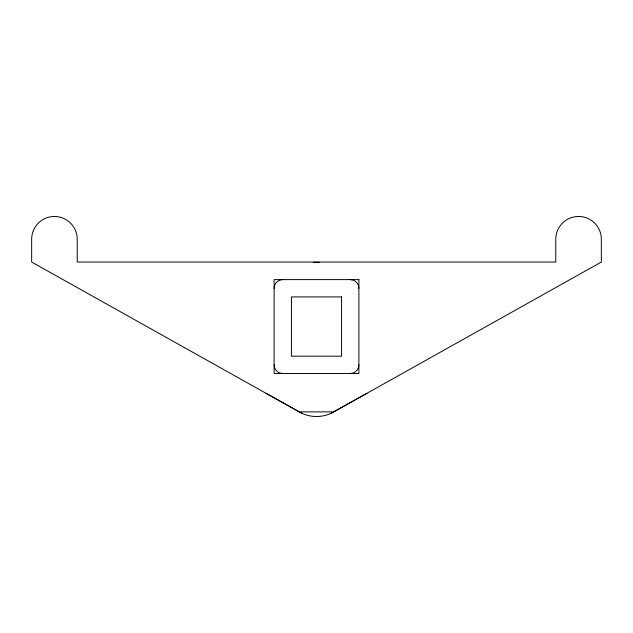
<?xml version="1.0" encoding="UTF-8"?>
<svg xmlns="http://www.w3.org/2000/svg" width="633" height="633" viewBox="0 0 633 633"><rect width="100%" height="100%" fill="white"/><g stroke="black" fill="none" stroke-linecap="round" stroke-linejoin="round"><path stroke-width="0.95" d="M333.765 411.885L601.35 262.038L601.35 239.25A22.788 22.788 0 0 0 578.562 216.462A22.788 22.788 0 0 0 555.774 239.25L555.774 262.038L77.226 262.038L77.226 239.25A22.788 22.788 0 0 0 54.438 216.462A22.788 22.788 0 0 0 31.65 239.25L31.65 262.038L299.235 411.885C309.672 418.041 323.328 418.041 333.765 411.885L299.235 411.885M331.099 413.286L366.942 393.307M313.557 262.355L319.443 262.355M266.058 393.307L301.901 413.286M358.887 364.83A8.656 8.656 0 0 1 350.223 373.494M350.223 279.604A8.656 8.656 0 0 1 358.887 288.26M274.113 288.26A8.656 8.656 0 0 1 282.777 279.604M282.777 373.494A8.656 8.656 0 0 1 274.113 364.83M358.887 279.604L274.113 279.604L274.113 373.494L358.887 373.494L358.887 279.604M341.567 296.924L291.433 296.924L291.433 356.173L341.567 356.173L341.567 296.924"/></g></svg>
